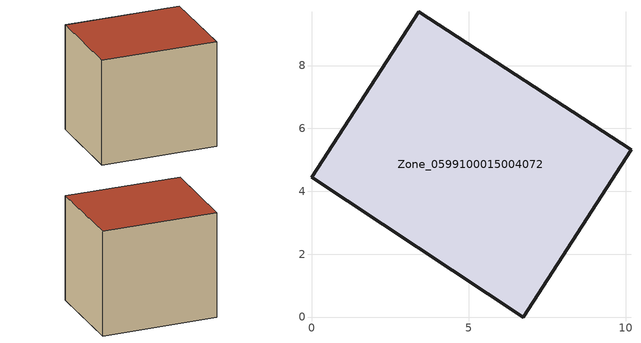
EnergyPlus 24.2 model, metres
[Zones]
Zone_0599100015004072
 floor ground (C_G): 6.73,0 0,4.45 3.42,9.71 10.17,5.32 z0.91
 wall outside (C_F): 0,4.45 6.73,0 10.17,5.32 3.42,9.71 0,4.45 z0.91:8.35
 roof outside (C_R): 10.17,5.32 3.42,9.71 0,4.45 6.73,0 z8.35
[BUILDING]
Pand.0599100015004072: North Axis=0; Terrain=City; Loads Convergence Tolerance Value=0.04; Temperature Convergence Tolerance Value=0.4; Solar Distribution=FullExterior; Maximum Number of Warmup Days=25; Minimum Number of Warmup Days=1
[Site:Location]
Rotterdam.The.Hague.AP_ZH_NLD Design_Conditions: Latitude=51.96; Longitude=4.45; Time Zone=1; Elevation=-4.5
[SITE:GROUNDTEMPERATURE:BUILDINGSURFACE]
18, 18, 18, 18, 18, 18, 18, 18, 18, 18, 18, 18
[MATERIAL] Thermal Absorptance=0.9; Solar Absorptance=0.7; Visible Absorptance=0.7
Name | Roughness | Thickness | Conductivity | Density | Specific Heat
G.TC.1965-1974 | MediumSmooth | 0.15 | 0.882353 | 540 | 1210
F.TC.1965-1974 | Rough | 0.3 | 0.697674 | 1920 | 840
R.TC.1965-1974 | MediumRough | 0.2 | 0.232558 | 1500 | 1000
[CONSTRUCTION]
C_G: G.TC.1965-1974
C_F: F.TC.1965-1974
C_R: R.TC.1965-1974
[ZONE]
Zone_0599100015004072: Type=1; Multiplier=1; Ceiling Height=Autocalculate; Volume=Autocalculate; Floor Area=autocalculate; Part of Total Floor Area=Yes
[ZONEINFILTRATION:DESIGNFLOWRATE]
Infil_Zone_0599100015004072: Zone or ZoneList or Space or SpaceList=Zone_0599100015004072; Schedule=AlwaysOn; Design Flow Rate Calculation Method=Flow/Area; Flow Rate per Floor Area=0.003; Constant Term Coefficient=1; Temperature Term Coefficient=0; Velocity Term Coefficient=0; Velocity Squared Term Coefficient=0
[HVACTEMPLATE:ZONE:IDEALLOADSAIRSYSTEM]
Zone_0599100015004072: Maximum Heating Supply Air Temperature=50; Minimum Cooling Supply Air Temperature=13; Maximum Heating Supply Air Humidity Ratio=0.0156; Minimum Cooling Supply Air Humidity Ratio=0.0077; Heating Limit=NoLimit; Cooling Limit=NoLimit; Dehumidification Control Type=ConstantSensibleHeatRatio; Cooling Sensible Heat Ratio=0.7; Dehumidification Setpoint=60; Humidification Control Type=None; Humidification Setpoint=30; Outdoor Air Method=None; Outdoor Air Flow Rate per Person=0.00944; Outdoor Air Flow Rate per Zone Floor Area=0; Outdoor Air Flow Rate per Zone=0; Demand Controlled Ventilation Type=None; Outdoor Air Economizer Type=NoEconomizer; Heat Recovery Type=None; Sensible Heat Recovery Effectiveness=0.7; Latent Heat Recovery Effectiveness=0.65
[ZONECONTROL:THERMOSTAT]
ThermostatControl_Zone_0599100015004072: Zone or ZoneList=Zone_0599100015004072; Control Type Schedule=DualSetpointControlType; Control 1=Thermostat_Zone_0599100015004072; Temperature Difference Between Cutout And Setpoint=0
[THERMOSTATSETPOINT:DUALSETPOINT]
Thermostat_Zone_0599100015004072: Heating Setpoint Temperature Schedule=HeatingSetpoint_Zone_0599100015004072; Cooling Setpoint Temperature Schedule=CoolingSetpoint_Zone_0599100015004072
[SCHEDULE:COMPACT]
HeatingSetpoint_Zone_0599100015004072: Through: 12/31, For: AllDays, Until: 24:00, 21
CoolingSetpoint_Zone_0599100015004072: Through: 12/31, For: AllDays, Until: 24:00, 24
DualSetpointControlType: Through: 12/31, For: AllDays, Until: 24:00, 4
AlwaysOn: Through: 12/31, For: AllDays, Until: 24:00, 1
